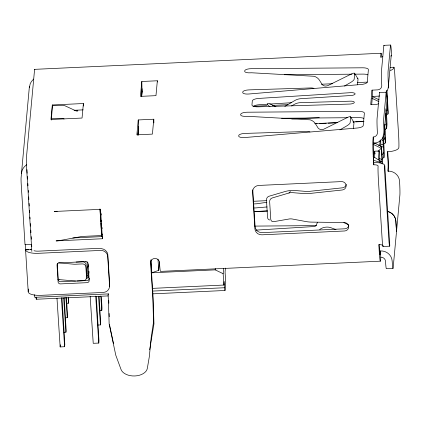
<?xml version="1.0" encoding="UTF-8"?>
<svg xmlns="http://www.w3.org/2000/svg" width="421" height="421" viewBox="0 0 421 421"><rect width="100%" height="100%" fill="white"/><g stroke="black" fill="none" stroke-linecap="round" stroke-linejoin="round"><path stroke-width="0.63" d="M379.463 160.806L379.168 150.981L374.732 151.186L374.153 157.407M380.81 146.292L380.737 139.972M31.575 249.616L25.523 249.9L25.307 244.269M33.759 79.101A13.351 12.614 5.3 0 0 30.165 83.942L29.391 87.731L29.486 87.079A5.562 0.268 87.3 0 1 29.702 87.331M29.354 86.921L21.092 177.773A5.562 0.268 87.3 0 0 21.25 184.84L25.018 244.727L31.68 244.417M25.523 249.9L25.549 249.579A13.351 4.326 -3.6 0 0 38.469 253.31L100.64 250.421A6.678 6.31 5.3 0 1 107.702 256.415L109.549 285.833A6.678 6.31 5.3 0 1 103.287 292.448L41.116 295.337A13.351 4.326 -3.6 0 1 28.196 291.6L28.433 289.032M52.304 104.976L50.957 119.49L82.048 118.048L83.39 103.534L52.304 104.976L52.383 106.239M51.325 120.053L52.451 105.729L61.987 105.287A6.741 6.373 5.3 0 1 65.297 105.934L74.585 110.234A6.678 6.31 5.3 0 0 77.864 110.87L75.933 110.928M108.344 295.9L36.259 299.252L36.427 297.437M61.961 297.631L64.187 333.006L64.797 344.546L64.597 346.72L60.156 346.925L60.356 344.752M64.039 332.295L65.939 332.211L66.139 330.032L64.208 297.531M65.381 317.787L67.281 317.697L67.486 315.524L66.46 297.437M66.723 303.273L68.628 303.188L68.623 297.163M86.137 278.07L88.073 277.981L88.226 276.35M101.714 235.534L82.837 236.407A4.452 1.442 -3.6 0 0 81.074 236.607L60.498 240.407A11.125 3.605 -3.6 0 1 56.088 240.901L102.398 238.749L102.498 237.665M90.162 296.337L93.225 343.32L98.777 343.062L98.982 340.847L96.293 296.363M97.988 325.038L100.456 324.923L100.661 322.707L99.119 296.489M99.951 310.498L101.798 310.414L102.003 308.193L101.408 296.984M138.246 119.943L136.867 134.831L152.413 134.11L153.791 119.222L138.246 119.943L138.42 127.352A6.678 0.321 87.3 0 1 138.393 130.742L137.993 135.052M141.809 81.49L140.43 96.377L155.97 95.651L157.349 80.769L141.809 81.49L141.977 88.899A6.678 0.321 87.3 0 1 141.951 92.283L141.551 96.593M137.835 134.994L138.609 126.605M141.393 96.535L142.114 88.778M138.12 135.183L138.72 128.679M141.677 96.725L142.219 90.873M151.007 259.683L151.834 272.808L158.696 270.319L159.48 261.862M152.434 288.374L223.867 285.054L223.151 273.708L215.194 269.866L215.315 268.561M223.151 273.708L223.635 268.493M223.867 285.054L224.198 281.428L224.993 290.485L152.907 293.832M225.435 268.088L225.072 271.998L225.735 282.502L224.993 290.485M357.513 84.7L358.029 79.085A4.452 1.195 -31.2 0 0 357.466 78.627M384.052 45.521A11.125 0.532 87.3 0 0 383.799 45.931L381.447 71.323A11.125 0.532 87.3 0 0 381.773 85.458A4.452 4.205 5.3 0 1 377.595 89.868L372.043 90.126L370.701 104.634L376.253 104.376A4.452 4.205 5.3 0 0 378.437 103.713M371.68 104.629L372.443 96.43L372.043 90.126M379.689 92.683A11.125 0.532 87.3 0 0 379.432 93.088L377.079 118.485A11.125 0.532 87.3 0 0 377.405 132.62A4.452 4.205 5.3 0 1 373.227 137.03L372.927 140.293A13.351 0.637 87.3 0 0 373.316 157.254L373.795 164.816A4.452 1.442 -3.6 0 1 378.1 166.063A11.125 0.532 87.3 0 0 378.426 180.199L382.126 239.033A11.125 0.532 87.3 0 0 383.126 245.911M373.227 137.03L373.627 143.329L373.322 146.597A6.678 0.321 87.3 0 0 373.516 155.075L373.795 164.816M378.363 159.685L379.168 150.981M380.168 140.198L379.71 145.177L378.437 145.234M373.106 156.433L380.116 160.959L380 162.227L373.716 160.369M373.901 142.793L381.458 146.445L381.915 163.427M383.857 135.046L386.883 102.398A11.125 10.514 5.3 0 0 387.088 99.661A11.125 0.532 87.3 0 0 386.094 92.783L383.742 118.175A11.125 0.532 87.3 0 0 384.068 132.31A11.125 10.514 5.3 0 1 373.627 143.329M388.225 87.884L391.246 55.235M381.642 154.833L383.536 153.328L382.884 137.683M382.636 140.209L383.699 140.93L383.505 143.072L383.052 135.867M383.536 153.328L383.636 152.244L383.968 157.496L382.31 158.512M382.857 140.219L384.878 138.819L384.978 137.73L385.31 142.982L383.652 144.003M384.705 125.358L386.22 124.311L386.32 123.221L386.652 128.473L384.994 129.489M386.052 110.849L387.562 109.797L387.662 108.707L387.994 113.959L386.341 114.98M383.968 157.496L384.326 153.576L383.699 140.93M385.31 142.982L385.673 139.067L385.441 132.726L384.599 124.632M386.652 128.473L387.015 124.553L386.783 118.212L385.862 108.807M387.994 113.959L388.209 111.639L386.862 90.241M390.341 70.517A11.125 3.605 -3.6 0 0 393.83 67.802A11.125 0.532 87.3 0 1 394.824 74.68L398.524 133.515A11.125 0.532 87.3 0 1 398.85 147.65A11.125 3.605 -3.6 0 1 387.415 151.792L387.888 159.359A6.678 0.321 87.3 0 1 388.083 167.837L387.783 171.105A11.125 10.514 5.3 0 1 399.545 181.093A11.125 0.532 87.3 0 1 399.871 195.228L393.156 267.782A11.125 0.532 87.3 0 1 392.156 260.904A11.125 10.514 5.3 0 0 380.395 250.916L380.095 254.179A6.678 0.321 87.3 0 1 379.495 250.053L379.137 244.38M380.395 250.916L380.789 257.22L380.489 260.483A13.351 0.637 87.3 0 1 379.295 252.232L378.816 244.664A4.452 1.442 -3.6 0 1 383.005 245.543M21.329 173.705L22.171 170.284A13.351 12.614 5.3 0 1 26.749 164.7M149.676 349.783L153.954 323.875L153.27 302.231A13.351 0.637 87.3 0 0 152.881 293.911L150.792 260.678M109.297 286.769L109.686 284.385L107.834 254.968A6.562 6.02 34.4 0 0 107.018 252.242C104.987 248.411 100.193 248.206 96.404 248.453L38.669 251.137A6.678 2.173 -3.9 0 1 33.985 250.727M317.55 222.283L315.792 225.924L314.655 226.493L256.031 230.119M288.959 193.002L290.264 192.681A4.468 1.431 -7.4 0 1 292.432 192.639L303.694 193.555A13.398 4.289 -7.4 0 0 310.209 193.418L342.236 189.992A4.457 4.21 5.3 0 0 346.13 185.466A4.457 4.21 5.3 0 0 341.426 181.598L258.847 185.435A6.678 6.31 5.3 0 0 252.579 192.05L254.894 228.824A6.678 6.31 5.3 0 0 261.951 234.818L344.536 230.982A4.457 4.21 5.3 0 0 348.72 226.698A4.457 4.21 5.3 0 0 344.289 222.562L312.014 222.12A13.398 4.373 0.2 0 1 305.451 221.462L291.911 218.941A4.547 1.489 5.9 0 0 289.632 218.909L273.708 221.672A3.336 2.805 -61.6 0 1 270.745 219.173L269.65 201.754A3.336 2.805 -61.6 0 1 272.219 197.959L288.959 193.002L290.374 191.471M378.016 151.381L381.294 148.26L373.153 144.329M284.843 106.408L294.742 100.566A13.383 12.662 -3.4 0 1 300.973 98.667L351.709 95.462A4.452 1.442 -3.6 0 0 355.077 93.683A4.452 1.442 -3.6 0 0 350.582 92.673L258.857 98.419A6.678 2.163 -3.6 0 0 252.321 100.887L251.947 104.95A6.678 2.163 -3.6 0 0 258.078 106.829L349.53 104.066A4.452 1.442 -3.6 0 0 354.25 102.629A4.452 1.442 -3.6 0 0 351.182 101.151L300.605 102.65A13.383 12.598 13.6 0 0 294.39 104.35L291.521 105.955M344.489 86.005L350.625 82.474A4.452 1.195 -31.2 0 0 354.177 79.201L354.698 73.586A4.452 1.195 -31.2 0 0 351.414 73.975L327.622 85.742L325.68 86.073A4.505 4.194 25.3 0 1 322.202 84.595L319.65 80.506A8.946 8.331 25.3 0 0 314.166 76.285L251.984 72.796A13.561 12.625 25.2 0 0 251.19 72.78L250.079 72.828A5.562 1.8 -3.6 0 1 244.696 71.27L244.743 70.775A5.562 1.8 -3.6 0 1 251.111 68.686L362.728 67.797A6.678 2.163 -3.6 0 1 368.407 69.686L367.265 82.053A6.678 2.163 -3.6 0 1 361.181 84.489L248.764 94.015A5.562 1.8 -3.6 0 1 242.733 92.499L242.775 91.999A5.562 1.8 -3.6 0 1 248.495 89.931L249.606 89.878A13.561 12.793 -16.8 0 1 250.411 89.831L310.861 87.957A9.004 8.494 -16.8 0 1 313.955 88.384M339.905 129.863L346.594 126.005A4.452 1.195 -31.2 0 0 350.146 122.732L350.667 117.117A4.452 1.195 -31.2 0 0 347.383 117.506L323.591 129.279L321.655 129.605A4.505 4.194 25.3 0 1 318.176 128.131L315.618 124.037A8.946 8.331 25.3 0 0 310.135 119.822L247.958 116.328A13.561 12.63 25.4 0 0 247.159 116.307L246.048 116.364A5.562 1.8 -3.6 0 1 240.665 114.807L240.712 114.307A5.562 1.8 -3.6 0 1 247.08 112.218L358.697 111.333A6.678 2.163 -3.6 0 1 364.381 113.223L363.234 125.59A6.678 2.163 -3.6 0 1 357.155 128.026L244.738 137.546A5.562 1.8 -3.6 0 1 238.702 136.036L238.749 135.536A5.562 1.8 -3.6 0 1 244.464 133.462L245.575 133.41A13.561 12.793 -16.8 0 1 246.38 133.368L306.83 131.489A9.004 8.494 -16.8 0 1 309.93 131.915M266.856 202.301L257.173 203.701A7.099 6.594 -35.6 0 1 256.773 203.769L255.663 203.817A5.562 1.8 -3.6 0 0 254.221 203.943M267.04 206.958L255.931 207.9A5.562 1.8 -3.6 0 1 254.373 207.958M267.767 104.192L259.252 104.724A6.678 2.163 -3.6 0 0 253.658 106.097M269.735 104.066L291.358 102.713M383.905 45.347L390.567 45.036M34.664 69.344L381.052 53.257M390.304 67.392L393.935 67.223M321.418 84.242L332.585 83.721M357.545 82.558L367.396 82.1M379.542 92.509L386.204 92.199M74.07 110.291L83.137 109.87M372.443 96.43L377.99 96.172A11.125 10.514 5.3 0 0 379.721 95.962M253.11 106.292L266.882 105.655M272.129 105.408L287.869 104.676M51.246 118.79L60.777 118.348A6.741 6.373 5.3 0 1 63.897 118.906L63.903 118.838A6.752 6.383 5.3 0 1 64.097 118.922M291.774 118.948L319.318 117.664M314.845 123.653L337.8 122.59M352.882 121.885L364.028 121.369M315.087 123.763L317.055 123.674M319.676 123.548L326.238 123.248M328.206 123.153L335.421 122.821M355.756 121.874L362.313 121.569M374.727 143.208L376 143.151M253.253 201.291L266.388 200.68M254.342 211.547L267.324 210.942M254.337 211.621L267.319 211.016M72.801 237.96L102.598 236.576M28.581 249.437L25.549 249.579L28.196 291.6M30.396 249.353L31.607 249.295M383.015 246.49L389.678 246.18M76.122 262.041L82.542 261.741A3.336 3.152 5.3 0 1 86.068 264.741L86.731 275.245A3.336 3.152 5.3 0 1 86.668 276.065M380.358 261.183L160.538 271.392A13.351 0.637 87.3 0 1 159.47 262.441A4.452 4.205 5.3 0 0 154.765 258.447A4.452 4.205 5.3 0 0 150.586 262.857L152.681 296.084A6.678 0.321 87.3 0 1 152.876 300.247L153.554 321.891L151.192 337.458L149.329 356.65L147.329 368.37A13.351 8.473 -0.4 0 1 134.941 375.964A13.351 8.473 -0.4 0 1 121.085 369.591L115.786 355.219L109.144 323.954L108.465 302.31A6.678 0.321 87.3 0 0 108.271 298.147L108.002 293.916L34.733 297.321L34.564 294.695M86.305 275.897L88.273 275.808M151.834 272.808L215.194 269.866M57.809 279.386L59.093 279.328M75.585 281.033L60.64 281.723A2.226 2.105 5.3 0 1 58.287 279.728L57.272 263.562M76.885 280.97L87.284 280.486A2.226 2.105 5.3 0 0 89.373 278.281M393.046 268.366L386.383 268.677A11.125 0.532 87.3 0 1 385.494 261.215A4.452 4.205 5.3 0 0 380.789 257.22M152.513 291.079L224.598 287.732M284.338 74.728L351.961 74.191M354.587 74.17L363.123 74.101A6.678 2.163 -3.6 0 1 367.822 74.849M281.617 118.248L347.278 117.727M351.214 117.701L359.097 117.638A6.678 2.163 -3.6 0 1 363.791 118.38M254.905 226.098L316.618 225.609M58.645 262.83L73.333 264.167A6.789 2.2 -3.6 0 0 75.922 264.214L82.342 263.92A3.336 3.152 5.3 0 1 85.868 266.914L86.531 277.423A3.336 3.152 5.3 0 1 83.4 280.728L76.98 281.028A6.789 2.2 -3.6 0 1 74.391 280.975L58.424 279.528M380.91 144.166L383.336 144.887M380.71 146.308L383.136 147.029M379.563 158.68L381.994 159.396M379.368 160.822L381.794 161.538M335.984 229.613L331.138 227.808A11.288 10.646 -16.8 0 0 326.086 227.135A11.146 10.541 -3.6 0 0 319.707 229.529M343.862 222.625L348.562 224.767M372.117 96.451L379.095 99.824M371.948 98.267L378.926 101.635M373.369 152.491L375.095 153.328M275.881 106.755L271.266 104.434A4.452 1.337 29.8 0 0 267.424 103.776A4.452 1.337 29.8 0 0 270.019 106.771M354.571 73.254L357.908 78.753M350.54 116.791L353.877 122.29M113.502 343.52L109.502 324.628M35.943 297.052L36.259 299.252M101.798 310.414L100.787 296.042M100.456 324.923L98.54 296.205M98.777 343.062L95.709 296.079M68.207 297.515L68.628 303.188M67.281 317.697L65.876 297.131M65.939 332.211L63.666 297.884M64.597 346.72L61.419 297.984M60.156 346.925L56.977 298.189M396.514 231.471L395.856 220.962A11.125 10.514 5.3 0 0 387.552 211.326M396.508 231.545L395.851 221.036A11.125 10.514 5.3 0 0 387.546 211.4M386.704 90.873L387.562 109.797M385.857 113.244L386.22 124.311M387.736 151.507L388.088 157.18A13.351 0.637 87.3 0 1 388.572 171.515M384.473 127.1L384.878 138.819M384.762 165.753L389.783 245.601A11.125 0.532 87.3 0 1 388.788 238.723L385.089 179.888A11.125 0.532 87.3 0 1 384.762 165.753A11.125 3.605 -3.6 0 0 373.995 162.643M382.726 164.001L381.458 146.445M380.116 160.959L380.242 162.922M374.732 151.186L374.911 154.102M252.784 189.871L255.094 226.645A6.678 6.31 5.3 0 0 262.151 232.639L344.736 228.803A4.457 4.21 5.3 0 0 348.809 225.593M157.996 259.168L158.696 270.319M108.318 293.553L108.397 294.763M101.156 213.694L101.24 215.005M101.572 220.23L101.65 221.541M102.024 227.424L102.103 228.729M102.435 233.96L102.514 235.265M102.398 238.749L100.545 209.332L54.235 211.484A11.125 3.605 -3.6 0 0 57.219 211.216M100.066 209.384L100.398 214.615M100.477 215.92L100.851 221.804M100.929 223.114L101.261 228.34M101.34 229.65L101.671 234.881M99.935 208.9L101.671 236.56M83.39 103.534L83.547 106.055M88.515 264.704L88.642 266.646M88.926 271.171L89.047 273.113M87.663 266.109L87.789 268.045M88.11 273.218L88.194 274.513M87.058 261.82L88.073 277.981M27.997 185.829L27.912 184.53A5.562 0.268 87.3 0 1 27.86 183.588M28.281 190.387L28.407 192.339M28.691 196.896L28.854 199.501M29.102 203.406L29.265 206.011M29.554 210.568L29.675 212.521M29.959 217.078L30.086 219.031M30.37 223.588L30.533 226.188M30.78 230.092L30.943 232.697M31.191 236.602L31.354 239.207M27.149 173.205L27.065 171.894A8.899 0.426 87.3 0 1 26.939 169.621M27.354 176.488L27.518 179.109M31.643 244.706L31.77 246.674M31.843 251.405L26.928 173.347A13.351 0.637 87.3 0 1 26.539 156.386L34.533 70.044A13.351 0.637 87.3 0 1 34.843 69.554M109.155 313.477L109.255 316.755M157.349 80.769L157.38 82.006M153.791 119.222L153.875 122.927M381.663 56.482A13.351 0.637 87.3 0 0 380.921 53.951L380.616 57.214A4.452 4.205 5.3 0 0 382.805 56.551M386.02 92.315A11.125 10.514 5.3 0 0 388.43 85.147A11.125 0.532 87.3 0 1 388.109 71.012L390.456 45.621A11.125 0.532 87.3 0 1 391.456 52.499A11.125 10.514 5.3 0 1 390.956 56.298M353.282 128.737A4.452 1.195 -31.2 0 0 353.482 128.231L354.003 122.616A4.452 1.195 -31.2 0 0 353.44 122.158M346.288 184.366A4.457 4.21 5.3 0 1 342.441 187.819L310.414 191.245A6.773 2.137 -11.2 0 1 307.167 191.508L295.905 190.592A11.135 3.589 -5.1 0 0 290.464 190.502A11.167 3.579 -7.4 0 0 284.833 191.597L269.024 196.239A3.336 2.805 -61.6 0 0 266.461 200.033L267.556 217.452A3.336 2.805 -61.6 0 0 269.782 219.978M108.713 300.405A13.351 0.637 87.3 0 1 108.829 303.204M85.763 261.651L59.114 262.888A2.226 2.105 5.3 0 0 57.024 265.093L58.082 281.902A2.226 2.105 5.3 0 0 60.44 283.901L87.084 282.665A2.226 2.105 5.3 0 0 89.173 280.46L88.115 263.651A2.226 2.105 5.3 0 0 85.763 261.651"/></g></svg>
